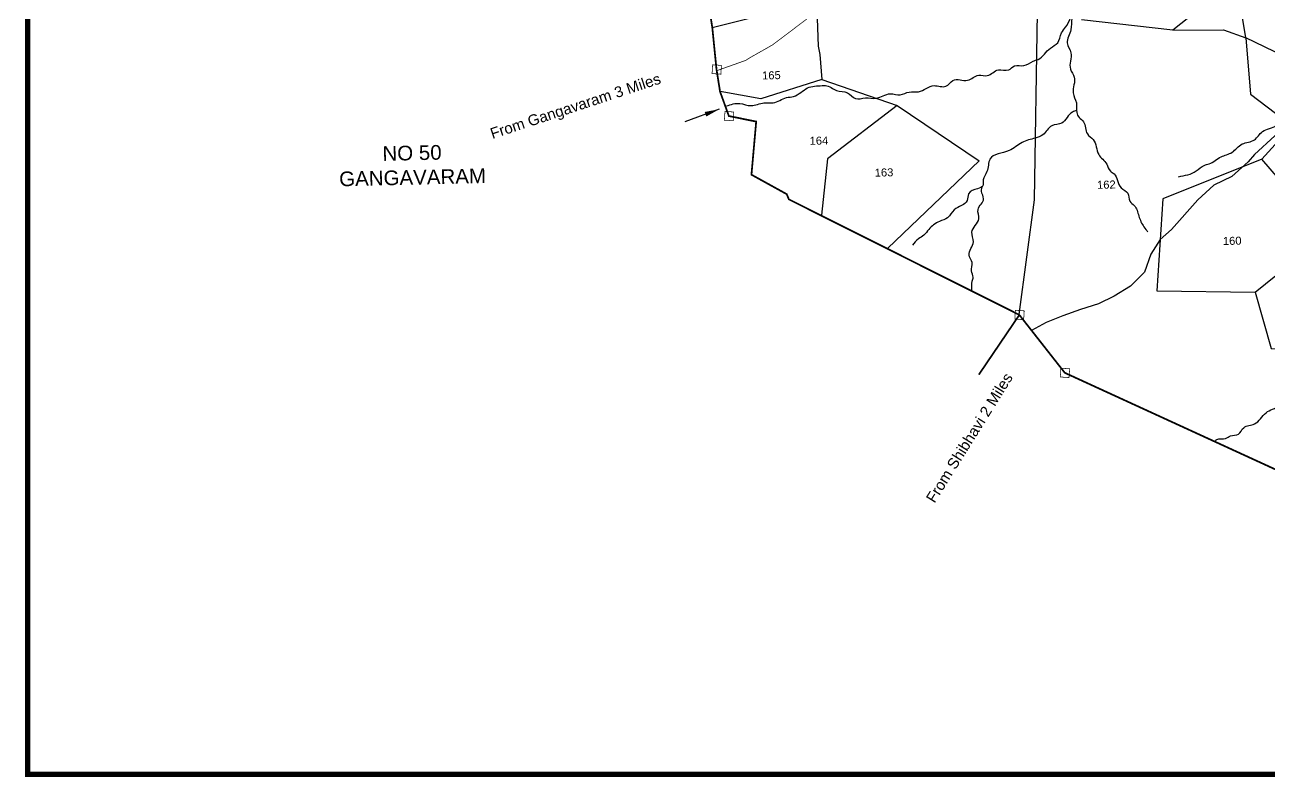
# Model space of a CAD drawing. Header units: feet. Extents: x 738530 to 748259, y 1619282 to 1626133.
# Drawn here: x 738530 to 741923, y 1619282 to 1621333 of the extents above; entities that cross this region are included whole.
import ezdxf
from ezdxf.enums import TextEntityAlignment as Align

# ---------------------------------------------------------------- set-up
doc = ezdxf.new("R2010")
doc.units = ezdxf.units.FT
doc.header["$LTSCALE"] = 15
doc.header["$MEASUREMENT"] = 0
doc.linetypes.add('ACAD_ISO02W100', pattern=[15, 12, -3])
for name, color, linetype in [('PAPER SIZE', 10, 'Continuous'), ('PLOT', 7, 'Continuous'), ('PLOT NO', 7, 'Continuous'), ('ROADS', 6, 'ACAD_ISO02W100'), ('TANKS-STREAM', 4, 'Continuous'), ('VILLAGE BOUNDRY', 5, 'Continuous'), ('VILLAGE STONES', 240, 'Continuous')]:
    doc.layers.add(name, color=color, linetype=linetype)
doc.styles.add('CANAL', font='Cambria.ttf')
doc.styles.get("Standard").update_dxf_attribs({"font": 'arial.ttf'})
doc.linetypes.add('DOTS', pattern='A,1e-06,-3,["●",Standard,S=3,R=0,X=-1.25,Y=-1.25],-3', length=6.000001)
doc.dimstyles.new('CRDS', dxfattribs={"dimtxt": 20, "dimasz": 0.18, "dimexe": 0.18, "dimexo": 0.0625, "dimgap": 0.09, "dimtad": 0, "dimtih": 1, "dimtoh": 1, "dimdec": 0, "dimzin": 2, "dimdsep": 46, "dimtxsty": 'CANAL', "dimcen": 0.09, "dimclrt": 256, "dimadec": 0, "dimazin": 0, "dimtfac": 1, "dimtdec": 0, "dimtofl": 0, "dimtmove": 0, "dimatfit": 3, "dimfxl": 1, "dimtfill": 2, "dimtfillclr": 5, "dimtolj": 1, "dimtzin": 0, "dimarcsym": 0})

msp = doc.modelspace()

# ---------------------------------------------------------------- linework, layer by layer
at = {"layer": 'PAPER SIZE', "color": 5, "const_width": 15}
msp.add_lwpolyline([(738537.5, 1626125.8), (748202.6, 1626125.8), (748202.6, 1619289.5), (738537.5, 1619289.5), (738537.5, 1626125.8)], dxfattribs=at)
at = {"layer": 'PLOT'}
for points in [[(741241.1, 1620543.5), (741283.4, 1620856), (741291.1, 1621367), (741236.7, 1621619), (741198.1, 1621714.5), (741078.1, 1621744), (741083.5, 1621817.1), (741034.9, 1621843), (740954, 1622021.6), (740632.6, 1622070.6)], [(741989.5, 1621235.5), (741859.2, 1621297.9), (741841.1, 1621410.4), (742136.2, 1621608), (742291.9, 1621621.2), (742187.7, 1621254)], [(741632.2, 1621504.1), (741730.8, 1621374.8), (741660.4, 1621319.3), (741411, 1621347.1)], [(740404.6, 1621326.6), (740596.7, 1621374.1), (740603.1, 1621381.8), (740688.7, 1621402.7), (740693.7, 1621275.7), (740698.3, 1621252.5), (740703.2, 1621184.1), (740537, 1621131.9), (740425.8, 1621151.4)], [(741660.4, 1621319.3), (741798.3, 1621319.8), (741859.2, 1621297.9), (741872.4, 1621144.4), (741986.1, 1621057.7), (741903.6, 1620967.5), (741632.9, 1620859.5), (741616.5, 1620608.3), (741884.9, 1620604.8), (741928.7, 1620451.2), (742119.6, 1620448.4), (742035.3, 1620077.5)], [(740703.2, 1621184.1), (740908.5, 1621113.6), (740718.5, 1620967.8), (740702.3, 1620814.7)], [(740908.5, 1621113.6), (741132.5, 1620962.7), (740883.3, 1620724.2)], [(741884.9, 1620604.8), (742054.4, 1620741.3), (741988.4, 1620867.7), (741903.6, 1620967.5)]]:
    msp.add_lwpolyline(points, dxfattribs=at)
at = {"layer": 'ROADS', "ltscale": 0.15, "const_width": 2}
msp.add_lwpolyline([(742128.5, 1621836.9), (742068.6, 1621817.3), (741870.5, 1621714), (741753.1, 1621674.9), (741631, 1621624.7), (741571.8, 1621616.1), (741424.1, 1621619.8), (741247.3, 1621565.1), (741073.7, 1621495.7), (740853.1, 1621436.5), (740780.8, 1621421.9), (740704.4, 1621381.4), (740569, 1621278.9), (740507.5, 1621244.1), (740495.7, 1621236.6), (740414.8, 1621207.9)], dxfattribs=at)
at = {"layer": 'ROADS', "linetype": 'DOTS', "ltscale": 0.5}
msp.add_lwpolyline([(741994.5, 1621082.1), (741882.8, 1620979.6), (741866.2, 1620959.7), (741821.4, 1620920.4), (741772.7, 1620896.3), (741729.1, 1620856.4), (741657.3, 1620775.4), (741626.2, 1620748.6), (741600.9, 1620708.5), (741583.2, 1620658.9), (741545.5, 1620620.5), (741500.4, 1620593.8), (741457.6, 1620572.4), (741408.8, 1620557.2), (741360.6, 1620540.1), (741315.5, 1620521.9), (741274.8, 1620500.2)], dxfattribs=at)
at = {"layer": 'TANKS-STREAM'}
for points in [[(744191.8, 1623738.3), (744205.7, 1623714), (744226.5, 1623695), (744244.7, 1623662.7), (744263.2, 1623655.2), (744274.6, 1623628.4), (744292.3, 1623618.7), (744302.3, 1623602.3), (744313.3, 1623590.9), (744320.7, 1623567.1), (744325.2, 1623550.3), (744318.1, 1623528.2), (744315.4, 1623507), (744305.2, 1623485), (744299.9, 1623458.4), (744290.2, 1623448), (744284.6, 1623427.5), (744275.8, 1623413.2), (744266.3, 1623390.7), (744252.2, 1623375.2), (744245.7, 1623354.5), (744231, 1623343.1), (744232.5, 1623322.3), (744243.8, 1623294.8), (744250.3, 1623270.6), (744254.5, 1623264.8), (744252.2, 1623249.1), (744252.9, 1623234.9), (744235.6, 1623224.4), (744216.6, 1623212.8), (744173.1, 1623165.2), (744147.2, 1623155.6), (744116.8, 1623120.7), (744110.2, 1623107.2), (744097.6, 1623098.8), (744089, 1623082.4), (744062.2, 1623057.7), (744049.8, 1623030.7), (744034.2, 1623013.2), (744023.6, 1622983.4), (743998.9, 1622952.3), (743991.1, 1622924.8), (743976.7, 1622908.3), (743962.1, 1622874), (743954.1, 1622866.9), (743942.2, 1622851.1), (743918.9, 1622830.9), (743903.6, 1622799.5), (743877.8, 1622774), (743869.2, 1622740.9), (743849.6, 1622721.6), (743849.6, 1622696.4), (743840.8, 1622660.4), (743826.2, 1622641), (743824.8, 1622614), (743809.6, 1622591.3), (743803.6, 1622561.4), (743788.7, 1622542.5), (743768, 1622519.7), (743755.9, 1622487.3), (743728.7, 1622466), (743713.6, 1622435.7), (743687, 1622414.6), (743673.9, 1622385), (743640.4, 1622363.3), (743624.8, 1622331.2), (743609.4, 1622322.9), (743590.6, 1622293.1), (743568.2, 1622277.5), (743558.3, 1622252.2), (743541.2, 1622236.4), (743537.9, 1622202.7), (743533.5, 1622188.4), (743540.3, 1622171.9), (743530.2, 1622142.6), (743510.3, 1622132.3), (743487.9, 1622130.9), (743470.8, 1622141), (743450.4, 1622141.4), (743427.9, 1622154.6), (743399, 1622159.2), (743377.9, 1622179.1), (743349.8, 1622181.9), (743330.5, 1622196.6), (743305.1, 1622199.8), (743298.7, 1622201.7), (743277.9, 1622203.3), (743263.8, 1622209.4), (743236.2, 1622207.6), (743225.1, 1622212.3), (743204.2, 1622205.1), (743178, 1622208.6), (743160.7, 1622197.5), (743140.8, 1622197.3), (743118.3, 1622188.4), (743093.7, 1622183.2), (743080.9, 1622171.6), (743076.3, 1622140.3), (743070.3, 1622134.4), (743059.2, 1622099.5), (743045.2, 1622074.2), (743023.7, 1622029.9), (743008, 1622016.2), (742994.4, 1621985.9), (742972.1, 1621968.5), (742953.9, 1621945), (742938.1, 1621934.8), (742924.5, 1621919.6), (742900.3, 1621892), (742876.6, 1621858.6), (742865.6, 1621844.1), (742858.6, 1621831.6), (742838.4, 1621822.1), (742809.2, 1621800.2), (742794.8, 1621792), (742777.4, 1621776.8), (742752.3, 1621763.4), (742720.6, 1621749.9), (742708, 1621739.7), (742681, 1621735.6), (742656.5, 1621724.3), (742622.8, 1621727.9), (742600.5, 1621723.3), (742587.9, 1621724.2), (742571.7, 1621718.6), (742555.1, 1621720.8), (742529.4, 1621713), (742508.9, 1621714.3), (742489.6, 1621706.6), (742470.7, 1621706.7), (742443.8, 1621709.3), (742410, 1621713.2), (742401.6, 1621725.6), (742380, 1621732.4), (742353.2, 1621747.8), (742331.8, 1621752.8), (742308.2, 1621768), (742274.7, 1621778.6), (742232.9, 1621787.3), (742217.8, 1621799.2), (742191.8, 1621809.8), (742165.9, 1621833.4), (742137.7, 1621845.8), (742114, 1621863), (742090.1, 1621867.5), (742067, 1621885.6), (742039.5, 1621890.8), (742020.3, 1621902.8), (741996.2, 1621908.2), (741971.5, 1621920.2), (741946.2, 1621914.7), (741919.1, 1621918.1), (741911.1, 1621911.6), (741874.5, 1621908.1), (741866, 1621896), (741822, 1621867), (741789.3, 1621822.9), (741787.6, 1621815.2), (741790.1, 1621811.2), (741791.6, 1621800.4), (741801, 1621785.4), (741827.5, 1621752.1), (741830.7, 1621739.3), (741826.8, 1621732.4), (741812.8, 1621733.7), (741805.9, 1621728.3), (741805.5, 1621715.7), (741788.4, 1621714.4), (741776.6, 1621702.5), (741767, 1621697), (741752.2, 1621675.2), (741736.7, 1621669.9), (741726.6, 1621655.5), (741718.9, 1621635.2), (741693.4, 1621626.2), (741676.4, 1621613.4), (741653.5, 1621608.3), (741634.7, 1621593.9), (741610.1, 1621591.7), (741581.2, 1621578.2), (741551.3, 1621581), (741525.9, 1621573.5), (741498, 1621579.1), (741480.3, 1621569.5), (741452.7, 1621573.1), (741426.7, 1621534.8), (741417.4, 1621513.2), (741421.6, 1621490.5), (741413.9, 1621461.5), (741414.9, 1621419.6), (741414.6, 1621400.7), (741385, 1621350.6), (741382.7, 1621319.9), (741372.5, 1621284.1), (741382.4, 1621257.4), (741381.2, 1621212.8), (741391.8, 1621191.3), (741388.5, 1621148.1), (741397.4, 1621121), (741398.7, 1621094.7), (741404.9, 1621081.2), (741416.8, 1621069.2), (741427.4, 1621036), (741443, 1621021.1), (741458.5, 1620979.6), (741480.2, 1620954), (741490.1, 1620934.9), (741500.1, 1620927.6), (741519.4, 1620889.2), (741537.6, 1620874.3), (741543.2, 1620852.6), (741555.3, 1620841.1), (741567.6, 1620812.2), (741581.8, 1620782.5), (741591.8, 1620768.9)], [(740443, 1621112.3), (740479.3, 1621119.2), (740510.4, 1621113.2), (740545.6, 1621120.7), (740570.2, 1621120.9), (740606.9, 1621135.2), (740626.5, 1621138.5), (740664.3, 1621161.4), (740703.9, 1621168), (740713.4, 1621168.3), (740743.2, 1621154.7), (740773.2, 1621148.2), (740795.1, 1621132.3), (740822.3, 1621134.3), (740851.4, 1621133.4), (740890.2, 1621145.6), (740917.3, 1621142.7), (740941.4, 1621150.4), (740966.8, 1621151), (741009.5, 1621167.7), (741041.5, 1621166.1), (741061, 1621182.2), (741100.7, 1621182.5), (741131.2, 1621195.9), (741154.6, 1621195.1), (741184.7, 1621210.8), (741213, 1621210.8), (741228.6, 1621221.6), (741254.4, 1621222.3), (741279.2, 1621234.5), (741293.1, 1621239.2), (741326.6, 1621270.2), (741346.5, 1621284.5), (741357.1, 1621311.7), (741367.9, 1621326.9), (741381.1, 1621352.6), (741387.9, 1621375.6), (741395.4, 1621403), (741388, 1621439.2), (741407, 1621476.4), (741414.2, 1621482.7), (741410.7, 1621519.2), (741418.5, 1621542.3), (741420.7, 1621558.9), (741425.9, 1621566.7), (741404.4, 1621568.6), (741371.3, 1621568.4), (741342.3, 1621564.5), (741325.7, 1621571.3), (741304, 1621571.4), (741272.9, 1621585.1), (741239.7, 1621595.9), (741223, 1621614.5), (741210.5, 1621620.4), (741189, 1621640.2), (741160.6, 1621650.3), (741140.5, 1621665.3), (741100.5, 1621673.3), (741075, 1621703.4), (741055.7, 1621718.5), (741038.3, 1621746), (740998.3, 1621760), (740981.5, 1621784.3), (740945, 1621801.5), (740941.2, 1621810), (740932.1, 1621816.8), (740918.1, 1621842), (740891.4, 1621863.3), (740880.2, 1621896.2), (740861.1, 1621914.7), (740848.7, 1621951.1), (740830.5, 1621974), (740825.8, 1621999.4), (740804.1, 1622017.5), (740796.8, 1622038.3), (740785.9, 1622049.7), (740765.3, 1622056.2), (740750.1, 1622070.8), (740728, 1622076.9), (740718.1, 1622081.6), (740684.2, 1622079.3), (740666.2, 1622086.9), (740628.6, 1622083.7), (740601.3, 1622092.4), (740576.6, 1622094.4), (740567.1, 1622111.6)], [(741676.1, 1620919.3), (741724.4, 1620935.3), (741745.8, 1620950.4), (741759.6, 1620954.5), (741792, 1620973.6), (741822, 1620986), (741849.9, 1621008.7), (741883, 1621019.8), (741904.9, 1621042.9), (741942.5, 1621059.4), (741957.8, 1621079.3), (741989.5, 1621092.8), (742001.9, 1621108.2), (742014.7, 1621118.4), (742040.5, 1621145.2), (742074.6, 1621161.4), (742092.1, 1621175), (742122.3, 1621179.6), (742141.3, 1621204.4), (742164.1, 1621227.3), (742169.6, 1621250), (742195.3, 1621280.8), (742192.6, 1621286.6), (742190.1, 1621305.4), (742191.3, 1621332.8), (742189.7, 1621345.4), (742198.8, 1621380.3), (742195.8, 1621418.9), (742207.1, 1621452.1), (742209.3, 1621483.5), (742240, 1621535.6), (742250.7, 1621563.6), (742276.9, 1621585.2), (742297.3, 1621611.9), (742313.4, 1621621.4), (742323.1, 1621631.3), (742334.2, 1621641.2), (742344.4, 1621658.4), (742365.8, 1621668.5), (742381.4, 1621686.3), (742397.2, 1621693.6), (742409.1, 1621714.3)], [(741774.5, 1620197.1), (741780.7, 1620203), (741804.4, 1620205.8), (741817.7, 1620212.6), (741839.5, 1620217.7), (741853.7, 1620234.9), (741883.4, 1620245.1), (741914.9, 1620275.8), (741950.2, 1620295), (741976.8, 1620324.7), (742003, 1620339.9), (742014.4, 1620363.1), (742040.9, 1620379.8), (742053.7, 1620414.1), (742069.6, 1620426.7), (742086, 1620448.9), (742114.7, 1620470.5), (742128.1, 1620484.8), (742134.2, 1620504.1), (742143.8, 1620522.4), (742140.2, 1620562.2), (742158.9, 1620605.9), (742152.3, 1620643.7), (742172.7, 1620691.8), (742171.2, 1620742.8), (742204.3, 1620792.4), (742210.3, 1620831.3), (742244.1, 1620864.3), (742253.7, 1620900.1), (742230.8, 1620954.7), (742219.2, 1620990.4), (742226.4, 1621032.5), (742214.1, 1621061.1), (742218.3, 1621117), (742201.7, 1621167.4), (742205, 1621210.4), (742197.6, 1621226.4), (742201.5, 1621246.4), (742205, 1621259.5), (742195.3, 1621280.8)], [(741398.3, 1621099.5), (741386.5, 1621095.7), (741357.4, 1621065.6), (741330.9, 1621058.3), (741305.9, 1621033.5), (741285.1, 1621024.6), (741249.4, 1621012.8), (741213.9, 1620990.5), (741161.9, 1620967.6), (741153.6, 1620933.3), (741143.6, 1620910.6), (741142.3, 1620894.5), (741128.2, 1620886.7), (741103.7, 1620873), (741099.6, 1620854.2), (741064.3, 1620829), (741046.4, 1620807.6), (741024, 1620797.5), (740995.2, 1620775.7), (740981.3, 1620759.6), (740966.9, 1620749.9), (740950.4, 1620732.8)], [(741112.1, 1620610.2), (741113.7, 1620634.5), (741115.9, 1620645.1), (741111.5, 1620662.6), (741113.2, 1620685.1), (741104.8, 1620705.8), (741116.7, 1620741.8), (741112.5, 1620768), (741131.4, 1620804.7), (741129.4, 1620830.1), (741144.5, 1620859.5), (741138.9, 1620879.6), (741142.2, 1620894.1)]]:
    msp.add_spline(points, degree=3, dxfattribs=at)
at = {"layer": 'VILLAGE BOUNDRY', "linetype": 'ACAD_ISO02W100', "ltscale": 0.2, "const_width": 4.81}
for points in [[(742035.3, 1620077.5), (741365.9, 1620384.6), (741241.9, 1620542.5), (740613.4, 1620857.7), (740607.6, 1620871.8), (740511.4, 1620924.9), (740524.3, 1621069.7), (740449.8, 1621084.9), (740425.8, 1621151.4), (740416.1, 1621212), (740404.6, 1621326.6), (740392.3, 1621403), (740360.9, 1621500.9), (740280.4, 1621684.8), (740170.8, 1621699.4), (740217.4, 1622002.8), (740145.4, 1622015), (739824.1, 1622012.1), (739338.8, 1622042.5), (739334.7, 1622091.1), (738780.3, 1622122.9)], [(741241.9, 1620542.5), (741131.4, 1620379.5)]]:
    msp.add_lwpolyline(points, dxfattribs=at)
at = {"layer": 'VILLAGE STONES', "const_width": 1.92}
for points in [[(740405.5, 1621224.6), (740429.5, 1621223), (740427.9, 1621199), (740404, 1621200.6)], [(740439.2, 1621097.5), (740463.2, 1621095.9), (740461.6, 1621072), (740437.6, 1621073.5)], [(741231.2, 1620555.1), (741255.2, 1620553.5), (741253.7, 1620529.5), (741229.7, 1620531.1)], [(741355.2, 1620397.2), (741379.2, 1620395.6), (741377.6, 1620371.6), (741353.7, 1620373.2)]]:
    msp.add_lwpolyline(points, close=True, dxfattribs=at)

# ---------------------------------------------------------------- texts
at = {"layer": 'PLOT NO'}
for s, p in [('165', (740565.7, 1621196)), ('164', (740695.4, 1621017.7)), ('163', (740872.9, 1620931)), ('162', (741479.2, 1620897.8)), ('160', (741822.4, 1620744.5))]:
    msp.add_text(s, height=21.82, rotation=1.2772, dxfattribs=at).set_placement(p, align=Align.MIDDLE_CENTER)
for s, rotation, p in [('From Gangavaram 3 Miles ', 18.2433, (739804.9, 1621022.1)), ('From Shibhavi 2 Miles', 58.0777, (741010.6, 1620027.3))]:
    msp.add_text(s, height=29.429, rotation=rotation, dxfattribs=at).set_placement(p)
at = {"layer": 'VILLAGE STONES', "insert": (739585.3, 1621004.3), "char_height": 40, "width": 634.573, "attachment_point": 2, "rotation": 1.2772}
msp.add_mtext('NO 50\\PGANGAVARAM', dxfattribs=at)

# ---------------------------------------------------------------- leaders
at = {"layer": 'PLOT NO', "color": 5}
msp.add_leader([(740423.6, 1621103.4), (740329.7, 1621069.2)], dimstyle='CRDS', override={"dimasz": 40, "dimgap": 0.09, "dimtad": 0}, dxfattribs=at)

doc.saveas('drawing.dxf')
